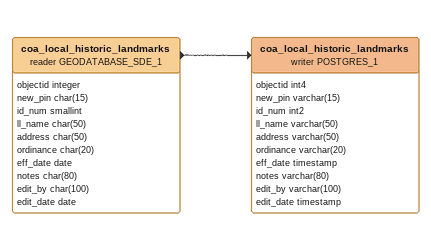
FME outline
coa_local_historic_landmarks (reader GEODATABASE_SDE_1)
    attributes: objectid integer, new_pin char(15), id_num smallint, ll_name char(50), address char(50), ordinance char(20), eff_date date, notes char(80), edit_by char(100), edit_date date
    -> coa_local_historic_landmarks (writer POSTGRES_1)
coa_local_historic_landmarks (writer POSTGRES_1)
    attributes: objectid int4, new_pin varchar(15), id_num int2, ll_name varchar(50), address varchar(50), ordinance varchar(20), eff_date timestamp, notes varchar(80), edit_by varchar(100), edit_date timestamp
